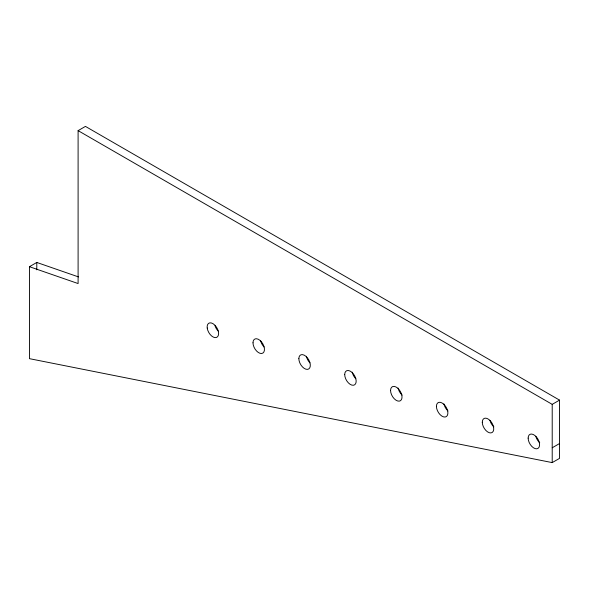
<?xml version="1.0" encoding="UTF-8"?>
<svg xmlns="http://www.w3.org/2000/svg" width="589" height="589" viewBox="0 0 589 589"><rect width="100%" height="100%" fill="white"/><g stroke="black" fill="none" stroke-linecap="round" stroke-linejoin="round"><path stroke-width="0.88" d="M29.45 266.692L78.101 283.552L78.101 130.633L85.442 126.399L559.55 400.122L559.55 458.367L552.21 462.601L29.45 358.664L29.45 266.692L36.79 262.451L78.492 276.911M78.101 130.633L552.21 404.356L559.55 400.122M552.21 447.78L559.55 443.539M552.21 404.356L552.21 462.601M36.79 262.451L36.79 269.814M218.151 330.981A8.106 4.683 60 0 1 214.978 325.658M264.108 346.965A8.106 4.683 60 0 1 260.529 340.398M309.969 362.853A8.106 4.683 60 0 1 306.39 356.279M355.822 378.734A8.106 4.683 60 0 1 352.244 372.167M402.154 395.072A8.106 4.683 60 0 1 398.105 388.048M448.008 410.953A8.106 4.683 60 0 1 443.959 403.936M493.869 426.841A8.106 4.683 60 0 1 489.967 420.458M539.723 442.722A8.106 4.683 60 0 1 535.821 436.339M207.21 327.992A8.106 4.683 60 0 0 216.48 337.46A8.106 4.683 60 0 0 214.933 325.238A8.106 4.683 60 0 0 207.21 327.992M252.998 342.805A8.106 4.683 60 0 0 261.597 353.503A8.106 4.683 60 0 0 261.597 342.04A8.106 4.683 60 0 0 252.998 342.805M298.859 358.686A8.106 4.683 60 0 0 307.458 369.384A8.106 4.683 60 0 0 307.458 357.921A8.106 4.683 60 0 0 298.859 358.686M344.712 374.575A8.106 4.683 60 0 0 353.312 385.272A8.106 4.683 60 0 0 353.312 373.809A8.106 4.683 60 0 0 344.712 374.575M390.566 390.463A8.106 4.683 60 0 0 399.165 401.153A8.106 4.683 60 0 0 399.165 389.69A8.106 4.683 60 0 0 390.566 390.463M436.427 406.344A8.106 4.683 60 0 0 445.026 417.041A8.106 4.683 60 0 0 445.026 405.578A8.106 4.683 60 0 0 436.427 406.344M482.281 422.232A8.106 4.683 60 0 0 490.88 432.922A8.106 4.683 60 0 0 490.88 421.459A8.106 4.683 60 0 0 482.281 422.232M528.142 438.113A8.106 4.683 60 0 0 536.734 448.811A8.106 4.683 60 0 0 536.734 437.347A8.106 4.683 60 0 0 528.142 438.113"/></g></svg>
